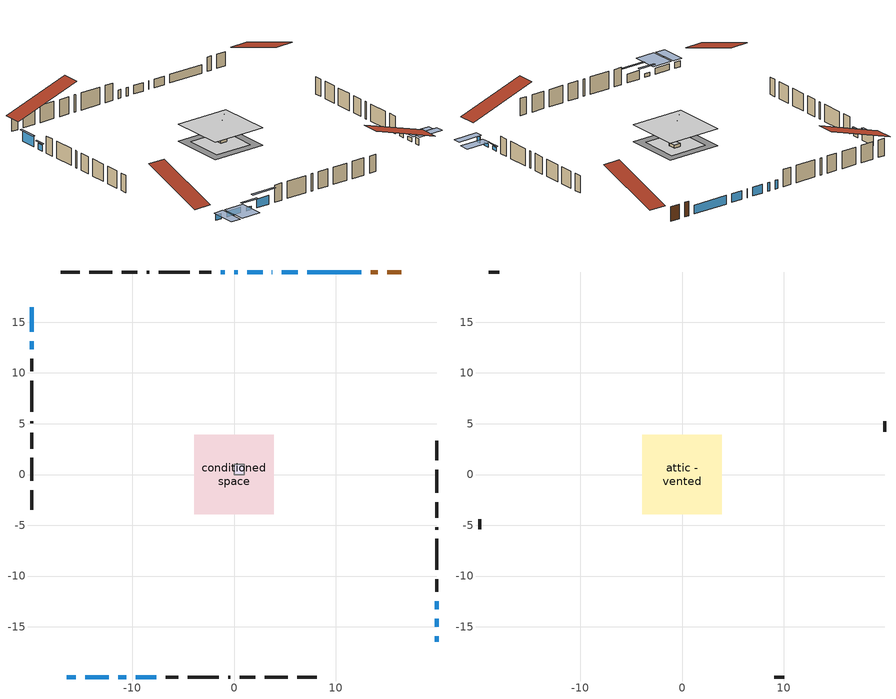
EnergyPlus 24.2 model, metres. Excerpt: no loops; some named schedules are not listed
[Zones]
conditioned space
 floor outside (Floor1 construction): -2.78,-2.78 -2.78,2.78 2.78,2.78 2.78,-2.78 z0.61
 floor outside (Floor6 construction): -3.92,-3.92 -3.92,3.92 3.92,3.92 3.92,-3.92 z0.61
 floor outside (Floor7 construction): -1.37,-1.37 -1.37,1.37 1.37,1.37 1.37,-1.37 z0.61
 floor adiabatic (AdiabaticFloorConstruction): -2.78,-2.78 -2.78,2.78 2.78,2.78 2.78,-2.78 z0.61
 wall outside (AdiabaticWallConstruction 1): 16.44,19.94 15.06,19.94 / 14.14,19.94 13.46,19.94 z0.61:2.64
 wall outside (AdiabaticWallConstruction): 19.94,-16.45 19.94,-15.91 z0.61:1.53; -16.45,-19.94 -15.58,-19.94 z0.61:1.42; -14.65,-19.94 -12.32,-19.94 / -19.94,13.13 -19.94,12.31 z0.61:1.45; 12.54,19.94 7.21,19.94 / 6.29,19.94 4.69,19.94 / 3.76,19.94 3.74,19.94 / 2.81,19.94 1.29,19.94 / 0.37,19.94 0.03,19.94 / -0.89,19.94 -1.3,19.94 z0.61:1.83; -19.94,16.44 -19.94,14.06 z0.61:2.11; 19.94,-14.98 19.94,-14.19 / 19.94,-13.27 19.94,-12.48 / -11.39,-19.94 -10.6,-19.94 z0.61:1.12; -9.67,-19.94 -7.64,-19.94 z0.61:1.85
 wall outside (Wall1 construction): -2.22,19.94 -3.44,19.94 / -6.71,-19.94 -5.49,-19.94 / -19.94,11.39 -19.94,10.17 / 19.94,-11.55 19.94,-10.33 z0.61:3.05
 wall outside (Wall2 construction): -4.37,19.94 -7.42,19.94 / -4.56,-19.94 -1.51,-19.94 / -19.94,9.24 -19.94,6.19 / 19.94,-9.4 19.94,-6.35 z0.61:3.05
 wall outside (Wall3 construction): -8.35,19.94 -8.59,19.94 / -0.58,-19.94 -0.35,-19.94 / -19.94,5.26 -19.94,5.02 / 19.94,-5.42 19.94,-5.19 z0.61:3.05
 wall outside (Wall4 construction): -9.52,19.94 -11.05,19.94 / 0.58,-19.94 2.12,-19.94 / -19.94,4.09 -19.94,2.56 / 19.94,-4.26 19.94,-2.72 z0.61:3.05
 wall outside (Wall5 construction): -11.98,19.94 -14.23,19.94 / 3.04,-19.94 5.3,-19.94 / -19.94,1.63 -19.94,-0.63 / 19.94,-1.79 19.94,0.46 z0.61:3.05
 wall outside (Wall6 construction): -15.16,19.94 -17.08,19.94 / 6.23,-19.94 8.14,-19.94 / -19.94,-1.55 -19.94,-3.47 / 19.94,1.39 19.94,3.3 z0.61:3.05
 window (WindowConstruction 13): 19.94,-16.44 19.94,-15.91 z0.61:1.52
 window (WindowConstruction 7): -16.44,-19.94 -15.58,-19.94 z0.61:1.42
 window (WindowConstruction 8): -14.65,-19.94 -12.32,-19.94 z0.61:1.45
 window (WindowConstruction 9): 12.54,19.94 7.22,19.94 z0.61:1.83
 window (WindowConstruction 10): 6.29,19.94 4.69,19.94 z0.61:1.83
 window (WindowConstruction 11): 3.76,19.94 3.74,19.94 z0.61:1.83
 window (WindowConstruction 12): -19.94,16.44 -19.94,14.06 z0.61:2.11
 window (WindowConstruction): 19.94,-14.98 19.94,-14.19 z0.61:1.12
 window (WindowConstruction 1): 19.94,-13.27 19.94,-12.48 z0.61:1.12
 window (WindowConstruction 2): -11.39,-19.94 -10.6,-19.94 z0.61:1.12
 window (WindowConstruction 3): -9.67,-19.94 -7.64,-19.94 z0.61:1.85
 window (WindowConstruction 4): -19.94,13.13 -19.94,12.31 z0.61:1.45
 window (WindowConstruction 5): 2.81,19.94 1.29,19.94 z0.61:1.83
 window (WindowConstruction 6): 0.36,19.94 0.04,19.94 z0.61:1.83
 window (WindowConstruction 14): -0.89,19.94 -1.29,19.94 z0.61:1.83
 door (Door): 16.44,19.94 15.06,19.94 z0.61:2.64
 door (Door 1): 14.14,19.94 13.47,19.94 z0.61:2.64
 ceiling adiabatic (AdiabaticFloorConstruction): 2.78,-2.78 2.78,2.78 -2.78,2.78 -2.78,-2.78 z0.61
furnace airloop ret air zone
 floor adiabatic (AdiabaticConst): 0,0 0,1 1,1 1,0 z0
 wall adiabatic (AdiabaticConst): 0,1 0,0 1,0 1,1 0,1 z0:1
 ceiling adiabatic (AdiabaticConst): 1,0 1,1 0,1 0,0 z1
attic - vented
 floor to conditioned space (Floor2 construction Reversed): -3.92,-3.92 -3.92,3.92 3.92,3.92 3.92,-3.92 z3.05
 floor to conditioned space (Floor3 construction Reversed): -2.78,-2.78 -2.78,2.78 2.78,2.78 2.78,-2.78 z3.05
 floor to conditioned space (Floor5 construction Reversed): -1.37,-1.37 -1.37,1.37 1.37,1.37 1.37,-1.37 z3.05
 wall outside (Wall7 construction): -18.01,19.94 -19.01,19.94 / 9.07,-19.94 10.07,-19.94 / -19.94,-4.4 -19.94,-5.4 / 19.94,4.23 19.94,5.23 z0.61:3.05
 roof outside (Roof1 construction): 17.37,19.94,3.05 17.37,10.21,6.29 19.94,10.21,6.29 19.94,19.94,3.05; -17.37,-19.94,3.05 -17.37,-10.21,6.29 -19.94,-10.21,6.29 -19.94,-19.94,3.05; -19.94,17.37,3.05 -10.21,17.37,6.29 -10.21,19.94,6.29 -19.94,19.94,3.05; 19.94,-17.37,3.05 10.21,-17.37,6.29 10.21,-19.94,6.29 19.94,-19.94,3.05
shading: 19.94,-15.61 19.94,-16.74 23.6,-16.74 23.6,-15.61 z1.82; -15.28,-19.94 -16.74,-19.94 -16.74,-23.6 -15.28,-23.6 z1.72; -12.02,-19.94 -14.95,-19.94 -14.95,-23.6 -12.02,-23.6 z1.75; -19.94,13.91 -19.94,16.59 -20.24,16.59 -20.24,13.91 z2.26; 19.94,-13.9 19.94,-15.28 23.6,-15.28 23.6,-13.9 z1.42; 19.94,-12.18 19.94,-13.56 20.09,-13.56 20.09,-12.18 z1.42; -9.69,-19.94 -12.3,-19.94 -12.3,-20.24 -9.69,-20.24 z2.03; -6.73,-19.94 -10.58,-19.94 -10.58,-20.24 -6.73,-20.24 z2.76; -19.94,12.02 -19.94,13.43 -20.09,13.43 -20.09,12.02 z1.75
[Building]
Building 1: Terrain=Suburbs
[Site:Location]
Greenwood AP_NS: Latitude {deg}=44.98; Longitude {deg}=-64.92; Time Zone {hr}=-4; Elevation {m}=28; Keep Site Location Information=Yes
[Site:GroundTemperature:Shallow]
3.62696, 1.72046, 1.56778, 2.47251, 6.10451, 9.71958, 12.8537, 14.839, 15.0077, 13.3929, 10.3388, 6.83459
[Site:WaterMainsTemperature]
Calculation Method=Schedule; Temperature Schedule=mains temperature schedule
[Material] Roughness=Rough; Thermal Absorptance=0.9
Name | Thickness {m} | Conductivity {W/m-K} | Density {kg/m3} | Specific Heat {J/kg-K} | Solar Absorptance | Visible Absorptance
asphalt or fiberglass shingles | 0.00635 | 0.162714 | 1121.4 | 1465.45 | 0.4 | 0.4
ceiling stud and cavity | 0.1397 | 0.0947875 | 65.682 | 1177.47 | 0.7 | 0.7
ceiling stud and cavity 1 | 0.1397 | 0.0764328 | 65.682 | 1177.47 | 0.7 | 0.7
ceiling stud and cavity 2 | 0.0889 | 7.21176 | 20.9862 | 1087.66 | 0.7 | 0.7
door material | 0.04445 | 0.053851 | 512.64 | 1214.23 | 0.7 | 0.7
door material 1 | 0.04445 | 0.0451087 | 512.64 | 1214.23 | 0.7 | 0.7
floor covering | 0.0127 | 0.0433444 | 54.468 | 1339.84 | 0.6 | 0.6
floor covering 1 | 0.0127 | 9.015625 | 54.468 | 1339.84 | 0.6 | 0.6
floor rigid ins | 0.051816 | 0.029427 | 32.04 | 1214.23 | 0.7 | 0.7
floor rigid ins 1; wall rigid ins | 0.512978 | 0.029427 | 32.04 | 1214.23 | 0.7 | 0.7
floor stud and cavity | 0.1397 | 0.557941 | 92.3553 | 1139.71 | 0.7 | 0.7
floor stud and cavity 1 | 0.1397 | 0.688712 | 92.3553 | 1139.71 | 0.7 | 0.7
floor stud and cavity 2 | 0.0889 | 0.212579 | 50.32683 | 1063.81 | 0.7 | 0.7
floor stud and cavity 3 | 0.1397 | 1.75129 | 37.0049 | 1207.88 | 0.7 | 0.7
furniture material conditioned space 1 | 0.1524 | 0.115458 | 640.8 | 1214.23 | 0.6 | 0.6
gypsum board | 0.0127 | 0.160291 | 801 | 837.4 | 0.6 | 0.6
gypsum board 1 | 0.00254 | 0.160291 | 801 | 837.4 | 0.6 | 0.6
osb sheathing 0.5 in. | 0.0127 | 0.115458 | 512.64 | 1214.23 | 0.7 | 0.7
osb sheathing 0.75 in. | 0.01905 | 0.115458 | 512.64 | 1214.23 | 0.7 | 0.7
wall stud and cavity | 0.1397 | 0.085127 | 139.0536 | 1170.24 | 0.7 | 0.7
wall stud and cavity 1 | 0.1397 | 0.0798976 | 139.0536 | 1170.24 | 0.7 | 0.7
wall stud and cavity 2 | 0.1397 | 0.408978 | 139.0536 | 1170.24 | 0.7 | 0.7
wall stud and cavity 3 | 0.1397 | 0.455989 | 139.0536 | 1170.24 | 0.7 | 0.7
wall stud and cavity 4 | 0.1397 | 0.0932297 | 139.0536 | 1170.24 | 0.7 | 0.7
wall stud and cavity 5 | 0.1397 | 0.097828 | 139.0536 | 1170.24 | 0.7 | 0.7
wall stud and cavity 6 | 0.0889 | 6.9971 | 50.32683 | 1063.81 | 0.6 | 0.6
wall stud and cavity 7 | 0.0889 | 0.380278 | 52.3479 | 1209.89 | 0.7 | 0.7
wall stud and cavity 8 | 0.0889 | 0.391764 | 83.0341 | 1211.67 | 0.7 | 0.7
wood siding | 0.0254 | 0.102417 | 544.68 | 1172.36 | 0.4 | 0.4
wood siding 1 | 0.00254 | 0.102417 | 544.68 | 1172.36 | 0.4 | 0.4
wood siding 2; wood siding 3 | 0.0254 | 0.102417 | 544.68 | 1172.36 | 0.7 | 0.7
[Material:NoMass]
Adiabatic: Roughness=Rough; Thermal Resistance {m2-K/W}=176.1; Thermal Absorptance=0.9; Solar Absorptance=0.7; Visible Absorptance=0.7
[WindowMaterial:SimpleGlazingSystem]
Name | U-Factor {W/m2-K} | Solar Heat Gain Coefficient
WindowMaterial | 2.84411 | 0.56
WindowMaterial 1 | 2.91338 | 0.63
WindowMaterial 10 | 3.04398 | 0.44
WindowMaterial 11 | 1.95437 | 0.39
WindowMaterial 2 | 2.86058 | 0.6
WindowMaterial 3 | 2.912814 | 0.67
WindowMaterial 4 | 5.19707 | 0.58
WindowMaterial 5 | 4.828 | 0.6
WindowMaterial 6 | 3.64982 | 0.7
WindowMaterial 7 | 2.909975 | 0.68
WindowMaterial 8 | 8.76343 | 0.35
WindowMaterial 9 | 2.898619 | 0.65
[Construction]
AdiabaticConst: Adiabatic
AdiabaticFloorConstruction: floor stud and cavity 3, floor rigid ins 1, osb sheathing 0.75 in., floor covering
AdiabaticWallConstruction: wood siding 2, wall rigid ins, wall stud and cavity 7, gypsum board
AdiabaticWallConstruction 1: wood siding 3, wall rigid ins, wall stud and cavity 7, gypsum board
Door: door material
Door 1: door material 1
Floor1 construction: floor stud and cavity, osb sheathing 0.75 in., floor covering
Floor2 construction Reversed: gypsum board, ceiling stud and cavity
Floor3 construction Reversed: gypsum board, ceiling stud and cavity 1
Floor5 construction Reversed: gypsum board 1, ceiling stud and cavity 2
Floor6 construction: floor stud and cavity 1, floor rigid ins, osb sheathing 0.75 in., floor covering
Floor7 construction: floor stud and cavity 2, floor covering 1
furniture construction conditioned space 1: furniture material conditioned space 1
PartitionWallConstruction: gypsum board, wall stud and cavity 8, gypsum board
Roof1 construction: asphalt or fiberglass shingles
Wall1 construction: wood siding, osb sheathing 0.5 in., wall stud and cavity, gypsum board
Wall2 construction: wood siding, osb sheathing 0.5 in., wall stud and cavity 1, gypsum board
Wall3 construction: wood siding, osb sheathing 0.5 in., wall stud and cavity 2, gypsum board
Wall4 construction: wood siding, osb sheathing 0.5 in., wall stud and cavity 3, gypsum board
Wall5 construction: wood siding, osb sheathing 0.5 in., wall stud and cavity 4, gypsum board
Wall6 construction: wood siding, osb sheathing 0.5 in., wall stud and cavity 5, gypsum board
Wall7 construction: wood siding 1, wall stud and cavity 6
WindowConstruction; WindowConstruction 1; WindowConstruction 2; WindowConstruction 6: WindowMaterial
WindowConstruction 10: WindowMaterial 7
WindowConstruction 11: WindowMaterial 8
WindowConstruction 12: WindowMaterial 9
WindowConstruction 13: WindowMaterial 10
WindowConstruction 14: WindowMaterial 11
WindowConstruction 3: WindowMaterial 1
WindowConstruction 4: WindowMaterial 2
WindowConstruction 5: WindowMaterial 3
WindowConstruction 7: WindowMaterial 4
WindowConstruction 8: WindowMaterial 5
WindowConstruction 9: WindowMaterial 6
[Zone] Multiplier=1
Name | Volume {m3} | Part of Total Floor Area
attic - vented | 52.5387 | Yes
conditioned space | 222.2 | Yes
furnace airloop ret air zone | 1 | No
[Space]
Name | Zone | Volume {m3} | Space Type
attic - vented 1 | attic - vented | 52.5387
conditioned space 1 | conditioned space | 222.2
furnace airloop ret air space | furnace airloop ret air zone |  | Plenum Space Type
[OtherEquipment] Design Level Calculation Method=EquipmentLevel
Name | Fuel Type | Zone or ZoneList or Space or SpaceList | Schedule | Design Level {W} | Fraction Latent | Fraction Radiant | Fraction Lost
furnace airloop_0 RetCondToDZ; furnace airloop_0 SupCondToDZ; furnace airloop_0 SupSensLkToDZ | None | attic - vented 1 | Always On Discrete | 0 | 0 | 0 | 0
furnace airloop_0 SupLatLkToDZ | None | attic - vented 1 | Always On Discrete | 0 | 1 | 0 | 0
clothes dryer 1 | Electricity | conditioned space 1 | clothes dryer schedule | 0 | 0.015 | 0.081 | 0.85
cooking range 1 | Electricity | conditioned space 1 | cooking range schedule | 0 | 0.08 | 0.432 | 0.2
furnace airloop_0 SupCondToLv; furnace airloop_0 SupSensLkToCond; mech vent house fan sensible load | None | conditioned space 1 | Always On Discrete | 0 | 0 | 0 | 0
furnace airloop_0 SupLatLkToCond; mech vent house fan latent load | None | conditioned space 1 | Always On Discrete | 0 | 1 | 0 | 0
general water use latent | None | conditioned space 1 | general water use schedule | 62.594 | 1 | 0 | 0
general water use sensible | None | conditioned space 1 | general water use schedule | -61.6891 | 0 | 0.6 | 0
water heater energy adjustment1 | Electricity | conditioned space 1 | Always On Discrete | 0.01 | 0 | 0 | 1
furnace airloop_0 RetCondToRP; furnace airloop_0 RetSensLkToRP | None | furnace airloop ret air space | Always On Discrete | 0 | 0 | 0 | 0
furnace airloop_0 RetLatLkToRP | None | furnace airloop ret air space | Always On Discrete | 0 | 1 | 0 | 0
[ZoneInfiltration:DesignFlowRate] Schedule=Always On Discrete; Design Flow Rate Calculation Method=Flow/Zone; Design Flow Rate {m3/s}=0
Name | Zone or ZoneList or Space or SpaceList
attic_vented 1 duct leakage imbalance infil flow | attic - vented 1
infil flow; natural vent flow; whole house fan flow | conditioned space 1
[ZoneInfiltration:EffectiveLeakageArea]
infil attic - vented 1: Zone or Space=attic - vented 1; Schedule=Always On Discrete; Effective Air Leakage Area {cm2}=4129.24; Stack Coefficient=0.000395093; Wind Coefficient=1.34298e-05
[ZoneMixing] Schedule=Always On Continuous; Design Flow Rate Calculation Method=Flow/Zone; Design Flow Rate {m3/s}=0
Name | Zone or Space | Source Zone or Space
furnace airloop_0 ZoneMixCondToDZ mix; whole house fan mix | attic - vented | conditioned space
furnace airloop_0 ZoneMixDZToCond mix | conditioned space | attic - vented
[InternalMass] Zone or ZoneList=conditioned space; Space or SpaceList=conditioned space 1
Name | Construction | Surface Area {m2}
furniture mass conditioned space 1 | furniture construction conditioned space 1 | 52.3122
partition wall mass | PartitionWallConstruction | 130.781
[Lights]
interior lighting: Zone or ZoneList or Space or SpaceList=conditioned space 1; Schedule=interior lighting schedule; Design Level Calculation Method=LightingLevel; Lighting Level {W}=343.2; Return Air Fraction=0; Fraction Radiant=0.6; Fraction Visible=0.2; Fraction Replaceable=1
[People]
occupants: Zone or ZoneList or Space or SpaceList=conditioned space 1; Number of People Schedule=occupants schedule; Number of People Calculation Method=People; Number of People=3; Fraction Radiant=0.314171; Sensible Heat Fraction=0.56303; Activity Level Schedule=occupants activity schedule; Carbon Dioxide Generation Rate {m3/s-W}=0; Enable ASHRAE 55 Comfort Warnings=No; Mean Radiant Temperature Calculation Type=EnclosureAveraged
[ElectricEquipment] Zone or ZoneList or Space or SpaceList=conditioned space 1; Design Level Calculation Method=EquipmentLevel
Name | Schedule | Design Level {W} | Fraction Latent | Fraction Radiant | Fraction Lost
clothes dryer | clothes dryer schedule | 140.772 | 0.015 | 0.081 | 0.85
clothes washer | clothes washer schedule | 32.1985 | 0.03 | 0.162 | 0.7
cooking range | cooking range schedule | 215.147 | 0.08 | 0.432 | 0.2
dishwasher | dishwasher schedule | 66.8632 | 0.3 | 0.18 | 0.4
fridge | fridge schedule | 72.9452 | 0 | 0.6 | 0
mech vent bath fan 0 | mech vent bath fan 0 schedule | 50.2 | 0 | 0 | 1
mech vent bath fan 1 | mech vent bath fan 1 schedule | 50.2 | 0 | 0 | 1
mech vent house fan | mech vent house fan schedule | 0 | 0 | 0 | 1
mech vent house fan cfis | mech vent house fan cfis schedule | 0 | 0 | 0 | 0
mech vent range fan 0 | mech vent range fan 0 schedule | 57 | 0 | 0 | 1
misc plug loads | misc plug loads schedule | 494.7 | 0.045 | 0.513 | 0.1
whole house fan | Always On Discrete | 0 | 0 | 0 | 1
[SpaceList]
Plenum Space Type: furnace airloop ret air space
[AirLoopHVAC:ReturnPlenum]
Air Loop HVAC Return Plenum 1: Zone=furnace airloop ret air zone
[Exterior:Lights]
exterior lighting: Schedule=exterior lighting schedule; Design Level {W}=75.6
[EnergyManagementSystem:Sensor] Output:Variable or Output:Meter Index Key=attic - vented
Name | Output:Variable or Output:Meter
furnace_airloop_0_DZ_T_s | Zone Air Temperature
furnace_airloop_0_DZ_W_s | Zone Mean Air Humidity Ratio
[Schedule:Constant]
Name | Hourly Value
Always On Discrete; Always On Continuous; mech vent house fan schedule; mech vent house fan cfis schedule | 1
occupants activity schedule | 117.228
fridge schedule | 0
[Schedule:Week:Daily]
interior lighting schedule Week Rule - Jan1-Jan27: interior lighting schedule day, interior lighting schedule day, interior lighting schedule day, interior lighting schedule day, interior lighting schedule day, interior lighting schedule day, interior lighting schedule day, interior lighting schedule default day, interior lighting schedule default day, interior lighting schedule default day, interior lighting schedule default day, interior lighting schedule default day
interior lighting schedule Week Rule - Jan28-Feb3: interior lighting schedule day, interior lighting schedule day, interior lighting schedule day, interior lighting schedule day, interior lighting schedule day 1, interior lighting schedule day 1, interior lighting schedule day 1, interior lighting schedule default day, interior lighting schedule default day, interior lighting schedule default day, interior lighting schedule default day, interior lighting schedule default day
interior lighting schedule Week Rule - Feb4-Feb24: interior lighting schedule day 1, interior lighting schedule day 1, interior lighting schedule day 1, interior lighting schedule day 1, interior lighting schedule day 1, interior lighting schedule day 1, interior lighting schedule day 1, interior lighting schedule default day, interior lighting schedule default day, interior lighting schedule default day, interior lighting schedule default day, interior lighting schedule default day
interior lighting schedule Week Rule - Feb25-Mar3: interior lighting schedule day 1, interior lighting schedule day 1, interior lighting schedule day 1, interior lighting schedule day 1, interior lighting schedule day 2, interior lighting schedule day 2, interior lighting schedule day 2, interior lighting schedule default day, interior lighting schedule default day, interior lighting schedule default day, interior lighting schedule default day, interior lighting schedule default day
interior lighting schedule Week Rule - Mar4-Mar31: interior lighting schedule day 2, interior lighting schedule day 2, interior lighting schedule day 2, interior lighting schedule day 2, interior lighting schedule day 2, interior lighting schedule day 2, interior lighting schedule day 2, interior lighting schedule default day, interior lighting schedule default day, interior lighting schedule default day, interior lighting schedule default day, interior lighting schedule default day
interior lighting schedule Week Rule - Apr1-Apr28: interior lighting schedule day 3, interior lighting schedule day 3, interior lighting schedule day 3, interior lighting schedule day 3, interior lighting schedule day 3, interior lighting schedule day 3, interior lighting schedule day 3, interior lighting schedule default day, interior lighting schedule default day, interior lighting schedule default day, interior lighting schedule default day, interior lighting schedule default day
interior lighting schedule Week Rule - Apr29-May5: interior lighting schedule day 3, interior lighting schedule day 3, interior lighting schedule day 4, interior lighting schedule day 4, interior lighting schedule day 4, interior lighting schedule day 4, interior lighting schedule day 4, interior lighting schedule default day, interior lighting schedule default day, interior lighting schedule default day, interior lighting schedule default day, interior lighting schedule default day
interior lighting schedule Week Rule - May6-May26: interior lighting schedule day 4, interior lighting schedule day 4, interior lighting schedule day 4, interior lighting schedule day 4, interior lighting schedule day 4, interior lighting schedule day 4, interior lighting schedule day 4, interior lighting schedule default day, interior lighting schedule default day, interior lighting schedule default day, interior lighting schedule default day, interior lighting schedule default day
interior lighting schedule Week Rule - May27-Jun2: interior lighting schedule day 4, interior lighting schedule day 4, interior lighting schedule day 4, interior lighting schedule day 4, interior lighting schedule day 4, interior lighting schedule day 5, interior lighting schedule day 5, interior lighting schedule default day, interior lighting schedule default day, interior lighting schedule default day, interior lighting schedule default day, interior lighting schedule default day
interior lighting schedule Week Rule - Jun3-Jun30: interior lighting schedule day 5, interior lighting schedule day 5, interior lighting schedule day 5, interior lighting schedule day 5, interior lighting schedule day 5, interior lighting schedule day 5, interior lighting schedule day 5, interior lighting schedule default day, interior lighting schedule default day, interior lighting schedule default day, interior lighting schedule default day, interior lighting schedule default day
interior lighting schedule Week Rule - Jul1-Jul28: interior lighting schedule day 6, interior lighting schedule day 6, interior lighting schedule day 6, interior lighting schedule day 6, interior lighting schedule day 6, interior lighting schedule day 6, interior lighting schedule day 6, interior lighting schedule default day, interior lighting schedule default day, interior lighting schedule default day, interior lighting schedule default day, interior lighting schedule default day
interior lighting schedule Week Rule - Jul29-Aug4: interior lighting schedule day 6, interior lighting schedule day 6, interior lighting schedule day 6, interior lighting schedule day 7, interior lighting schedule day 7, interior lighting schedule day 7, interior lighting schedule day 7, interior lighting schedule default day, interior lighting schedule default day, interior lighting schedule default day, interior lighting schedule default day, interior lighting schedule default day
interior lighting schedule Week Rule - Aug5-Aug25: interior lighting schedule day 7, interior lighting schedule day 7, interior lighting schedule day 7, interior lighting schedule day 7, interior lighting schedule day 7, interior lighting schedule day 7, interior lighting schedule day 7, interior lighting schedule default day, interior lighting schedule default day, interior lighting schedule default day, interior lighting schedule default day, interior lighting schedule default day
interior lighting schedule Week Rule - Aug26-Sep1: interior lighting schedule day 7, interior lighting schedule day 7, interior lighting schedule day 7, interior lighting schedule day 7, interior lighting schedule day 7, interior lighting schedule day 7, interior lighting schedule day 8, interior lighting schedule default day, interior lighting schedule default day, interior lighting schedule default day, interior lighting schedule default day, interior lighting schedule default day
interior lighting schedule Week Rule - Sep2-Sep29: interior lighting schedule day 8, interior lighting schedule day 8, interior lighting schedule day 8, interior lighting schedule day 8, interior lighting schedule day 8, interior lighting schedule day 8, interior lighting schedule day 8, interior lighting schedule default day, interior lighting schedule default day, interior lighting schedule default day, interior lighting schedule default day, interior lighting schedule default day
interior lighting schedule Week Rule - Sep30-Oct6: interior lighting schedule day 8, interior lighting schedule day 9, interior lighting schedule day 9, interior lighting schedule day 9, interior lighting schedule day 9, interior lighting schedule day 9, interior lighting schedule day 9, interior lighting schedule default day, interior lighting schedule default day, interior lighting schedule default day, interior lighting schedule default day, interior lighting schedule default day
interior lighting schedule Week Rule - Oct7-Oct27: interior lighting schedule day 9, interior lighting schedule day 9, interior lighting schedule day 9, interior lighting schedule day 9, interior lighting schedule day 9, interior lighting schedule day 9, interior lighting schedule day 9, interior lighting schedule default day, interior lighting schedule default day, interior lighting schedule default day, interior lighting schedule default day, interior lighting schedule default day
interior lighting schedule Week Rule - Oct28-Nov3: interior lighting schedule day 9, interior lighting schedule day 9, interior lighting schedule day 9, interior lighting schedule day 9, interior lighting schedule day 10, interior lighting schedule day 10, interior lighting schedule day 10, interior lighting schedule default day, interior lighting schedule default day, interior lighting schedule default day, interior lighting schedule default day, interior lighting schedule default day
interior lighting schedule Week Rule - Nov4-Nov24: interior lighting schedule day 10, interior lighting schedule day 10, interior lighting schedule day 10, interior lighting schedule day 10, interior lighting schedule day 10, interior lighting schedule day 10, interior lighting schedule day 10, interior lighting schedule default day, interior lighting schedule default day, interior lighting schedule default day, interior lighting schedule default day, interior lighting schedule default day
interior lighting schedule Week Rule - Nov25-Dec1: interior lighting schedule day 10, interior lighting schedule day 10, interior lighting schedule day 10, interior lighting schedule day 10, interior lighting schedule day 10, interior lighting schedule day 10, interior lighting schedule day 11, interior lighting schedule default day, interior lighting schedule default day, interior lighting schedule default day, interior lighting schedule default day, interior lighting schedule default day
interior lighting schedule Week Rule - Dec2-Dec31: interior lighting schedule day 11, interior lighting schedule day 11, interior lighting schedule day 11, interior lighting schedule day 11, interior lighting schedule day 11, interior lighting schedule day 11, interior lighting schedule day 11, interior lighting schedule default day, interior lighting schedule default day, interior lighting schedule default day, interior lighting schedule default day, interior lighting schedule default day
occupants schedule Week Rule - Jan1-Dec31: occupants schedule day, occupants schedule day, occupants schedule day, occupants schedule day, occupants schedule day, occupants schedule day, occupants schedule day, occupants schedule default day, occupants schedule default day, occupants schedule default day, occupants schedule default day, occupants schedule default day
clothes dryer schedule Week Rule - Jan1-Dec31: clothes dryer schedule day, clothes dryer schedule day, clothes dryer schedule day, clothes dryer schedule day, clothes dryer schedule day, clothes dryer schedule day, clothes dryer schedule day, clothes dryer schedule default day, clothes dryer schedule default day, clothes dryer schedule default day, clothes dryer schedule default day, clothes dryer schedule default day
clothes washer schedule Week Rule - Jan1-Dec31: clothes washer schedule day, clothes washer schedule day, clothes washer schedule day, clothes washer schedule day, clothes washer schedule day, clothes washer schedule day, clothes washer schedule day, clothes washer schedule default day, clothes washer schedule default day, clothes washer schedule default day, clothes washer schedule default day, clothes washer schedule default day
cooking range schedule Week Rule - Jan1-Dec31: cooking range schedule day, cooking range schedule day, cooking range schedule day, cooking range schedule day, cooking range schedule day, cooking range schedule day, cooking range schedule day, cooking range schedule default day, cooking range schedule default day, cooking range schedule default day, cooking range schedule default day, cooking range schedule default day
dishwasher schedule Week Rule - Jan1-Dec31: dishwasher schedule day, dishwasher schedule day, dishwasher schedule day, dishwasher schedule day, dishwasher schedule day, dishwasher schedule day, dishwasher schedule day, dishwasher schedule default day, dishwasher schedule default day, dishwasher schedule default day, dishwasher schedule default day, dishwasher schedule default day
mech vent bath fan 0 schedule Week Rule - Jan1-Dec31: mech vent bath fan 0 schedule day, mech vent bath fan 0 schedule day, mech vent bath fan 0 schedule day, mech vent bath fan 0 schedule day, mech vent bath fan 0 schedule day, mech vent bath fan 0 schedule day, mech vent bath fan 0 schedule day, mech vent bath fan 0 schedule default day, mech vent bath fan 0 schedule default day, mech vent bath fan 0 schedule default day, mech vent bath fan 0 schedule default day, mech vent bath fan 0 schedule default day
mech vent bath fan 1 schedule Week Rule - Jan1-Dec31: mech vent bath fan 1 schedule day, mech vent bath fan 1 schedule day, mech vent bath fan 1 schedule day, mech vent bath fan 1 schedule day, mech vent bath fan 1 schedule day, mech vent bath fan 1 schedule day, mech vent bath fan 1 schedule day, mech vent bath fan 1 schedule default day, mech vent bath fan 1 schedule default day, mech vent bath fan 1 schedule default day, mech vent bath fan 1 schedule default day, mech vent bath fan 1 schedule default day
mech vent range fan 0 schedule Week Rule - Jan1-Dec31: mech vent range fan 0 schedule day, mech vent range fan 0 schedule day, mech vent range fan 0 schedule day, mech vent range fan 0 schedule day, mech vent range fan 0 schedule day, mech vent range fan 0 schedule day, mech vent range fan 0 schedule day, mech vent range fan 0 schedule default day, mech vent range fan 0 schedule default day, mech vent range fan 0 schedule default day, mech vent range fan 0 schedule default day, mech vent range fan 0 schedule default day
misc plug loads schedule Week Rule - Jan1-Dec31: misc plug loads schedule day, misc plug loads schedule day, misc plug loads schedule day, misc plug loads schedule day, misc plug loads schedule day, misc plug loads schedule day, misc plug loads schedule day, misc plug loads schedule default day, misc plug loads schedule default day, misc plug loads schedule default day, misc plug loads schedule default day, misc plug loads schedule default day
general water use schedule Week Rule - Jan1-Dec31: general water use schedule day, general water use schedule day, general water use schedule day, general water use schedule day, general water use schedule day, general water use schedule day, general water use schedule day, general water use schedule default day, general water use schedule default day, general water use schedule default day, general water use schedule default day, general water use schedule default day
exterior lighting schedule Week Rule - Jan1-Jan27: exterior lighting schedule day, exterior lighting schedule day, exterior lighting schedule day, exterior lighting schedule day, exterior lighting schedule day, exterior lighting schedule day, exterior lighting schedule day, exterior lighting schedule default day, exterior lighting schedule default day, exterior lighting schedule default day, exterior lighting schedule default day, exterior lighting schedule default day
exterior lighting schedule Week Rule - Jan28-Feb3: exterior lighting schedule day, exterior lighting schedule day, exterior lighting schedule day, exterior lighting schedule day, exterior lighting schedule day 1, exterior lighting schedule day 1, exterior lighting schedule day 1, exterior lighting schedule default day, exterior lighting schedule default day, exterior lighting schedule default day, exterior lighting schedule default day, exterior lighting schedule default day
exterior lighting schedule Week Rule - Feb4-Feb24: exterior lighting schedule day 1, exterior lighting schedule day 1, exterior lighting schedule day 1, exterior lighting schedule day 1, exterior lighting schedule day 1, exterior lighting schedule day 1, exterior lighting schedule day 1, exterior lighting schedule default day, exterior lighting schedule default day, exterior lighting schedule default day, exterior lighting schedule default day, exterior lighting schedule default day
exterior lighting schedule Week Rule - Feb25-Mar3: exterior lighting schedule day 1, exterior lighting schedule day 1, exterior lighting schedule day 1, exterior lighting schedule day 1, exterior lighting schedule day 2, exterior lighting schedule day 2, exterior lighting schedule day 2, exterior lighting schedule default day, exterior lighting schedule default day, exterior lighting schedule default day, exterior lighting schedule default day, exterior lighting schedule default day
exterior lighting schedule Week Rule - Mar4-Mar31: exterior lighting schedule day 2, exterior lighting schedule day 2, exterior lighting schedule day 2, exterior lighting schedule day 2, exterior lighting schedule day 2, exterior lighting schedule day 2, exterior lighting schedule day 2, exterior lighting schedule default day, exterior lighting schedule default day, exterior lighting schedule default day, exterior lighting schedule default day, exterior lighting schedule default day
exterior lighting schedule Week Rule - Apr1-Apr28: exterior lighting schedule day 3, exterior lighting schedule day 3, exterior lighting schedule day 3, exterior lighting schedule day 3, exterior lighting schedule day 3, exterior lighting schedule day 3, exterior lighting schedule day 3, exterior lighting schedule default day, exterior lighting schedule default day, exterior lighting schedule default day, exterior lighting schedule default day, exterior lighting schedule default day
[Schedule:Year]
interior lighting schedule: interior lighting schedule Week Rule - Jan1-Jan27, 1, 1, 1, 27, interior lighting schedule Week Rule - Jan28-Feb3, 1, 28, 2, 3, interior lighting schedule Week Rule - Feb4-Feb24, 2, 4, 2, 24, interior lighting schedule Week Rule - Feb25-Mar3, 2, 25, 3, 3, interior lighting schedule Week Rule - Mar4-Mar31, 3, 4, 3, 31, interior lighting schedule Week Rule - Apr1-Apr28, 4, 1, 4, 28, interior lighting schedule Week Rule - Apr29-May5, 4, 29, 5, 5, interior lighting schedule Week Rule - May6-May26, 5, 6, 5, 26, interior lighting schedule Week Rule - May27-Jun2, 5, 27, 6, 2, interior lighting schedule Week Rule - Jun3-Jun30, 6, 3, 6, 30, interior lighting schedule Week Rule - Jul1-Jul28, 7, 1, 7, 28, interior lighting schedule Week Rule - Jul29-Aug4, 7, 29, 8, 4, interior lighting schedule Week Rule - Aug5-Aug25, 8, 5, 8, 25, interior lighting schedule Week Rule - Aug26-Sep1, 8, 26, 9, 1, interior lighting schedule Week Rule - Sep2-Sep29, 9, 2, 9, 29, interior lighting schedule Week Rule - Sep30-Oct6, 9, 30, 10, 6, interior lighting schedule Week Rule - Oct7-Oct27, 10, 7, 10, 27, interior lighting schedule Week Rule - Oct28-Nov3, 10, 28, 11, 3, interior lighting schedule Week Rule - Nov4-Nov24, 11, 4, 11, 24, interior lighting schedule Week Rule - Nov25-Dec1, 11, 25, 12, 1, interior lighting schedule Week Rule - Dec2-Dec31, 12, 2, 12, 31
occupants schedule: occupants schedule Week Rule - Jan1-Dec31, 1, 1, 12, 31
clothes dryer schedule: clothes dryer schedule Week Rule - Jan1-Dec31, 1, 1, 12, 31
clothes washer schedule: clothes washer schedule Week Rule - Jan1-Dec31, 1, 1, 12, 31
cooking range schedule: cooking range schedule Week Rule - Jan1-Dec31, 1, 1, 12, 31
dishwasher schedule: dishwasher schedule Week Rule - Jan1-Dec31, 1, 1, 12, 31
mech vent bath fan 0 schedule: mech vent bath fan 0 schedule Week Rule - Jan1-Dec31, 1, 1, 12, 31
mech vent bath fan 1 schedule: mech vent bath fan 1 schedule Week Rule - Jan1-Dec31, 1, 1, 12, 31
mech vent range fan 0 schedule: mech vent range fan 0 schedule Week Rule - Jan1-Dec31, 1, 1, 12, 31
misc plug loads schedule: misc plug loads schedule Week Rule - Jan1-Dec31, 1, 1, 12, 31
general water use schedule: general water use schedule Week Rule - Jan1-Dec31, 1, 1, 12, 31
exterior lighting schedule: exterior lighting schedule Week Rule - Jan1-Jan27, 1, 1, 1, 27, exterior lighting schedule Week Rule - Jan28-Feb3, 1, 28, 2, 3, exterior lighting schedule Week Rule - Feb4-Feb24, 2, 4, 2, 24, exterior lighting schedule Week Rule - Feb25-Mar3, 2, 25, 3, 3, exterior lighting schedule Week Rule - Mar4-Mar31, 3, 4, 3, 31, exterior lighting schedule Week Rule - Apr1-Apr28, 4, 1, 4, 28, exterior lighting schedule Week Rule - Apr29-May5, 4, 29, 5, 5, exterior lighting schedule Week Rule - May6-May26, 5, 6, 5, 26, exterior lighting schedule Week Rule - May27-Jun2, 5, 27, 6, 2, exterior lighting schedule Week Rule - Jun3-Jun30, 6, 3, 6, 30, exterior lighting schedule Week Rule - Jul1-Jul28, 7, 1, 7, 28, exterior lighting schedule Week Rule - Jul29-Aug4, 7, 29, 8, 4, exterior lighting schedule Week Rule - Aug5-Aug25, 8, 5, 8, 25, exterior lighting schedule Week Rule - Aug26-Sep1, 8, 26, 9, 1, exterior lighting schedule Week Rule - Sep2-Sep29, 9, 2, 9, 29, exterior lighting schedule Week Rule - Sep30-Oct6, 9, 30, 10, 6, exterior lighting schedule Week Rule - Oct7-Oct27, 10, 7, 10, 27, exterior lighting schedule Week Rule - Oct28-Nov3, 10, 28, 11, 3, exterior lighting schedule Week Rule - Nov4-Nov24, 11, 4, 11, 24, exterior lighting schedule Week Rule - Nov25-Dec1, 11, 25, 12, 1, exterior lighting schedule Week Rule - Dec2-Dec31, 12, 2, 12, 31
[Schedule:Compact]
mains temperature schedule: Through: 01/01, For: AllDays, Until: 24:00, 7.74778, Through: 01/02, For: AllDays, Until: 24:00, 7.68278, Through: 01/03, For: AllDays, Until: 24:00, 7.61944, Through: 01/04, For: AllDays, Until: 24:00, 7.55667, Through: 01/05, For: AllDays, Until: 24:00, 7.495, Through: 01/06, For: AllDays, Until: 24:00, 7.435, Through: 01/07, For: AllDays, Until: 24:00, 7.37556, Through: 01/08, For: AllDays, Until: 24:00, 7.31778, Through: 01/09, For: AllDays, Until: 24:00, 7.26111, Through: 01/10, For: AllDays, Until: 24:00, 7.20556, Through: 01/11, For: AllDays, Until: 24:00, 7.15111, Through: 01/12, For: AllDays, Until: 24:00, 7.09833, Through: 01/13, For: AllDays, Until: 24:00, 7.04667, Through: 01/14, For: AllDays, Until: 24:00, 6.99667, Through: 01/15, For: AllDays, Until: 24:00, 6.94722, Through: 01/16, For: AllDays, Until: 24:00, 6.9, Through: 01/17, For: AllDays, Until: 24:00, 6.85333, Through: 01/18, For: AllDays, Until: 24:00, 6.80833, Through: 01/19, For: AllDays, Until: 24:00, 6.765, Through: 01/20, For: AllDays, Until: 24:00, 6.72278, Through: 01/21, For: AllDays, Until: 24:00, 6.68167, Through: 01/22, For: AllDays, Until: 24:00, 6.64278, Through: 01/23, For: AllDays, Until: 24:00, 6.60444, Through: 01/24, For: AllDays, Until: 24:00, 6.56778, Through: 01/25, For: AllDays, Until: 24:00, 6.53278, Through: 01/26, For: AllDays, Until: 24:00, 6.49944, Through: 01/27, For: AllDays, Until: 24:00, 6.46722, Through: 01/28, For: AllDays, Until: 24:00, 6.43667, Through: 01/29, For: AllDays, Until: 24:00, 6.40722, Through: 01/30, For: AllDays, Until: 24:00, 6.37944, Through: 01/31, For: AllDays, Until: 24:00, 6.35333, Through: 02/01, For: AllDays, Until: 24:00, 6.32889, Through: 02/02, For: AllDays, Until: 24:00, 6.30556, Through: 02/03, For: AllDays, Until: 24:00, 6.28389, Through: 02/04, For: AllDays, Until: 24:00, 6.26389, Through: 02/05, For: AllDays, Until: 24:00, 6.24556, Through: 02/06, For: AllDays, Until: 24:00, 6.22833, Through: 02/07, For: AllDays, Until: 24:00, 6.21278, Through: 02/08, For: AllDays, Until: 24:00, 6.19889, Through: 02/09, For: AllDays, Until: 24:00, 6.18667, Through: 02/10, For: AllDays, Until: 24:00, 6.17611, Through: 02/11, For: AllDays, Until: 24:00, 6.16667, Through: 02/12, For: AllDays, Until: 24:00, 6.15889, Through: 02/13, For: AllDays, Until: 24:00, 6.15278, Through: 02/14, For: AllDays, Until: 24:00, 6.14833, Through: 02/15, For: AllDays, Until: 24:00, 6.14556, Through: 02/16, For: AllDays, Until: 24:00, 6.14389, Through: 02/17, For: AllDays, Until: 24:00, 6.14444, Through: 02/18, For: AllDays, Until: 24:00, 6.14611, Through: 02/19, For: AllDays, Until: 24:00, 6.14944, Through: 02/20, For: AllDays, Until: 24:00, 6.15444, Through: 02/21, For: AllDays, Until: 24:00, 6.16056, Through: 02/22, For: AllDays, Until: 24:00, 6.16889, Through: 02/23, For: AllDays, Until: 24:00, 6.17833, Through: 02/24, For: AllDays, Until: 24:00, 6.18944, Through: 02/25, For: AllDays, Until: 24:00, 6.20222, Through: 02/26, For: AllDays, Until: 24:00, 6.21667, Through: 02/27, For: AllDays, Until: 24:00, 6.23222, Through: 02/28, For: AllDays, Until: 24:00, 6.25, Through: 03/01, For: AllDays, Until: 24:00, 6.26889, Through: 03/02, For: AllDays, Until: 24:00, 6.28889, Through: 03/03, For: AllDays, Until: 24:00, 6.31111, Through: 03/04, For: AllDays, Until: 24:00, 6.33444, Through: 03/05, For: AllDays, Until: 24:00, 6.35944, Through: 03/06, For: AllDays, Until: 24:00, 6.38611, Through: 03/07, For: AllDays, Until: 24:00, 6.41444, Through: 03/08, For: AllDays, Until: 24:00, 6.44389, Through: 03/09, For: AllDays, Until: 24:00, 6.475, Through: 03/10, For: AllDays, Until: 24:00, 6.50722, Through: 03/11, For: AllDays, Until: 24:00, 6.54111, Through: 03/12, For: AllDays, Until: 24:00, 6.57667, Through: 03/13, For: AllDays, Until: 24:00, 6.61333, Through: 03/14, For: AllDays, Until: 24:00, 6.65167, Through: 03/15, For: AllDays, Until: 24:00, 6.69167, Through: 03/16, For: AllDays, Until: 24:00, 6.73278, Through: 03/17, For: AllDays, Until: 24:00, 6.77556, Through: 03/18, For: AllDays, Until: 24:00, 6.81944, Through: 03/19, For: AllDays, Until: 24:00, 6.86444, Through: 03/20, For: AllDays, Until: 24:00, 6.91111, Through: 03/21, For: AllDays, Until: 24:00, 6.95889, Through: 03/22, For: AllDays, Until: 24:00, 7.00833, Through: 03/23, For: AllDays, Until: 24:00, 7.05889, Through: 03/24, For: AllDays, Until: 24:00, 7.11111, Through: 03/25, For: AllDays, Until: 24:00, 7.16444, Through: 03/26, For: AllDays, Until: 24:00, 7.21889, Through: 03/27, For: AllDays, Until: 24:00, 7.27444, Through: 03/28, For: AllDays, Until: 24:00, 7.33167, Through: 03/29, For: AllDays, Until: 24:00, 7.39, Through: 03/30, For: AllDays, Until: 24:00, 7.44944, Through: 03/31, For: AllDays, Until: 24:00, 7.51, Through: 04/01, For: AllDays, Until: 24:00, 7.57167, Through: 04/02, For: AllDays, Until: 24:00, 7.63444, Through: 04/03, For: AllDays, Until: 24:00, 7.69833, Through: 04/04, For: AllDays, Until: 24:00, 7.76389, Through: 04/05, For: AllDays, Until: 24:00, 7.83, Through: 04/06, For: AllDays, Until: 24:00, 7.89722, Through: 04/07, For: AllDays, Until: 24:00, 7.96556, Through: 04/08, For: AllDays, Until: 24:00, 8.035, Through: 04/09, For: AllDays, Until: 24:00, 8.10556, Through: 04/10, For: AllDays, Until: 24:00, 8.17722, Through: 04/11, For: AllDays, Until: 24:00, 8.24944, Through: 04/12, For: AllDays, Until: 24:00, 8.32278, Through: 04/13, For: AllDays, Until: 24:00, 8.39722, Through: 04/14, For: AllDays, Until: 24:00, 8.47222, Through: 04/15, For: AllDays, Until: 24:00, 8.54833, Through: 04/16, For: AllDays, Until: 24:00, 8.62556, Through: 04/17, For: AllDays, Until: 24:00, 8.70333, Through: 04/18, For: AllDays, Until: 24:00, 8.78167, Through: 04/19, For: AllDays, Until: 24:00, 8.86111, Through: 04/20, For: AllDays, Until: 24:00, 8.94111, Through: 04/21, For: AllDays, Until: 24:00, 9.02222, Through: 04/22, For: AllDays, Until: 24:00, 9.10389, Through: 04/23, For: AllDays, Until: 24:00, 9.18611, Through: 04/24, For: AllDays, Until: 24:00, 9.26889, Through: 04/25, For: AllDays, Until: 24:00, 9.35278, Through: 04/26, For: AllDays, Until: 24:00, 9.43667, Through: 04/27, For: AllDays, Until: 24:00, 9.52167, Through: 04/28, For: AllDays, Until: 24:00, 9.60722, Through: 04/29, For: AllDays, Until: 24:00, 9.69333, Through: 04/30, For: AllDays, Until: 24:00, 9.77944, Through: 05/01, For: AllDays, Until: 24:00, 9.86667, Through: 05/02, For: AllDays, Until: 24:00, 9.95389, Through: 05/03, For: AllDays, Until: 24:00, 10.0417, Through: 05/04, For: AllDays, Until: 24:00, 10.13, Through: 05/05, For: AllDays, Until: 24:00, 10.2189, Through: 05/06, For: AllDays, Until: 24:00, 10.3078, Through: 05/07, For: AllDays, Until: 24:00, 10.3972, Through: 05/08, For: AllDays, Until: 24:00, 10.4872, Through: 05/09, For: AllDays, Until: 24:00, 10.5772, Through: 05/10, For: AllDays, Until: 24:00, 10.6678, Through: 05/11, For: AllDays, Until: 24:00, 10.7578, Through: 05/12, For: AllDays, Until: 24:00, 10.8489, Through: 05/13, For: AllDays, Until: 24:00, 10.9394, Through: 05/14, For: AllDays, Until: 24:00, 11.0306, Through: 05/15, For: AllDays, Until: 24:00, 11.1217, Through: 05/16, For: AllDays, Until: 24:00, 11.2133, Through: 05/17, For: AllDays, Until: 24:00, 11.3044, Through: 05/18, For: AllDays, Until: 24:00, 11.3961, Through: 05/19, For: AllDays, Until: 24:00, 11.4872, Through: 05/20, For: AllDays, Until: 24:00, 11.5789, Through: 05/21, For: AllDays, Until: 24:00, 11.67, Through: 05/22, For: AllDays, Until: 24:00, 11.7617, Through: 05/23, For: AllDays, Until: 24:00, 11.8528, Through: 05/24, For: AllDays, Until: 24:00, 11.9439, Through: 05/25, For: AllDays, Until: 24:00, 12.0344, Through: 05/26, For: AllDays, Until: 24:00, 12.1256, Through: 05/27, For: AllDays, Until: 24:00, 12.2161, Through: 05/28, For: AllDays, Until: 24:00, 12.3067, Through: 05/29, For: AllDays, Until: 24:00, 12.3967, Through: 05/30, For: AllDays, Until: 24:00, 12.4861, Through: 05/31, For: AllDays, Until: 24:00, 12.5761, Through: 06/01, For: AllDays, Until: 24:00, 12.665, Through: 06/02, For: AllDays, Until: 24:00, 12.7539, Through: 06/03, For: AllDays, Until: 24:00, 12.8422, Through: 06/04, For: AllDays, Until: 24:00, 12.9306, Through: 06/05, For: AllDays, Until: 24:00, 13.0178, Through: 06/06, For: AllDays, Until: 24:00, 13.105, Through: 06/07, For: AllDays, Until: 24:00, 13.1917, Through: 06/08, For: AllDays, Until: 24:00, 13.2778, Through: 06/09, For: AllDays, Until: 24:00, 13.3633, Through: 06/10, For: AllDays, Until: 24:00, 13.4483, Through: 06/11, For: AllDays, Until: 24:00, 13.5328, Through: 06/12, For: AllDays, Until: 24:00, 13.6167, Through: 06/13, For: AllDays, Until: 24:00, 13.7, Through: 06/14, For: AllDays, Until: 24:00, 13.7822, Through: 06/15, For: AllDays, Until: 24:00, 13.8644, Through: 06/16, For: AllDays, Until: 24:00, 13.9456, Through: 06/17, For: AllDays, Until: 24:00, 14.0256, Through: 06/18, For: AllDays, Until: 24:00, 14.1056, Through: 06/19, For: AllDays, Until: 24:00, 14.1844, Through: 06/20, For: AllDays, Until: 24:00, 14.2622, Through: 06/21, For: AllDays, Until: 24:00, 14.3394, Through: 06/22, For: AllDays, Until: 24:00, 14.4161, Through: 06/23, For: AllDays, Until: 24:00, 14.4911, Through: 06/24, For: AllDays, Until: 24:00, 14.5661, Through: 06/25, For: AllDays, Until: 24:00, 14.6394, Through: 06/26, For: AllDays, Until: 24:00, 14.7122, Through: 06/27, For: AllDays, Until: 24:00, 14.7839, Through: 06/28, For: AllDays, Until: 24:00, 14.855, Through: 06/29, For: AllDays, Until: 24:00, 14.9244, Through: 06/30, For: AllDays, Until: 24:00, 14.9933, Through: 07/01, For: AllDays, Until: 24:00, 15.0611, Through: 07/02, For: AllDays, Until: 24:00, 15.1272, Through: 07/03, For: AllDays, Until: 24:00, 15.1928, Through: 07/04, For: AllDays, Until: 24:00, 15.2572, Through: 07/05, For: AllDays, Until: 24:00, 15.3206, Through: 07/06, For: AllDays, Until: 24:00, 15.3828, Through: 07/07, For: AllDays, Until: 24:00, 15.4439, Through: 07/08, For: AllDays, Until: 24:00, 15.5039, Through: 07/09, For: AllDays, Until: 24:00, 15.5622, Through: 07/10, For: AllDays, Until: 24:00, 15.6194, Through: 07/11, For: AllDays, Until: 24:00, 15.6756, Through: 07/12, For: AllDays, Until: 24:00, 15.7306, Through: 07/13, For: AllDays, Until: 24:00, 15.7844, Through: 07/14, For: AllDays, Until: 24:00, 15.8367, Through: 07/15, For: AllDays, Until: 24:00, 15.8878, Through: 07/16, For: AllDays, Until: 24:00, 15.9372, Through: 07/17, For: AllDays, Until: 24:00, 15.9861, Through: 07/18, For: AllDays, Until: 24:00, 16.0328, Through: 07/19, For: AllDays, Until: 24:00, 16.0789, Through: 07/20, For: AllDays, Until: 24:00, 16.1228, Through: 07/21, For: AllDays, Until: 24:00, 16.1661, Through: 07/22, For: AllDays, Until: 24:00, 16.2078, Through: 07/23, For: AllDays, Until: 24:00, 16.2478, Through: 07/24, For: AllDays, Until: 24:00, 16.2867, Through: 07/25, For: AllDays, Until: 24:00, 16.3239, Through: 07/26, For: AllDays, Until: 24:00, 16.3594, Through: 07/27, For: AllDays, Until: 24:00, 16.3939, Through: 07/28, For: AllDays, Until: 24:00, 16.4272, Through: 07/29, For: AllDays, Until: 24:00, 16.4583, Through: 07/30, For: AllDays, Until: 24:00, 16.4883, Through: 07/31, For: AllDays, Until: 24:00, 16.5172, Through: 08/01, For: AllDays, Until: 24:00, 16.5439, Through: 08/02, For: AllDays, Until: 24:00, 16.5694, Through: 08/03, For: AllDays, Until: 24:00, 16.5933, Through: 08/04, For: AllDays, Until: 24:00, 16.6161, Through: 08/05, For: AllDays, Until: 24:00, 16.6372, Through: 08/06, For: AllDays, Until: 24:00, 16.6567, Through: 08/07, For: AllDays, Until: 24:00, 16.6744, Through: 08/08, For: AllDays, Until: 24:00, 16.6906, Through: 08/09, For: AllDays, Until: 24:00, 16.7056, Through: 08/10, For: AllDays, Until: 24:00, 16.7189, Through: 08/11, For: AllDays, Until: 24:00, 16.7306, Through: 08/12, For: AllDays, Until: 24:00, 16.7406, Through: 08/13, For: AllDays, Until: 24:00, 16.7489, Through: 08/14, For: AllDays, Until: 24:00, 16.7561, Through: 08/15, For: AllDays, Until: 24:00, 16.7611, Through: 08/16, For: AllDays, Until: 24:00, 16.765, Through: 08/17, For: AllDays, Until: 24:00, 16.7672, Through: 08/18, For: AllDays, Until: 24:00, 16.7683, Through: 08/19, For: AllDays, Until: 24:00, 16.7672, Through: 08/20, For: AllDays, Until: 24:00, 16.765, Through: 08/21, For: AllDays, Until: 24:00, 16.7606, Through: 08/22, For: AllDays, Until: 24:00, 16.755, Through: 08/23, For: AllDays, Until: 24:00, 16.7478, Through: 08/24, For: AllDays, Until: 24:00, 16.7394, Through: 08/25, For: AllDays, Until: 24:00, 16.7289, Through: 08/26, For: AllDays, Until: 24:00, 16.7172, Through: 08/27, For: AllDays, Until: 24:00, 16.7033, Through: 08/28, For: AllDays, Until: 24:00, 16.6883, Through: 08/29, For: AllDays, Until: 24:00, 16.6722, Through: 08/30, For: AllDays, Until: 24:00, 16.6539, Through: 08/31, For: AllDays, Until: 24:00, 16.6344, Through: 09/01, For: AllDays, Until: 24:00, 16.6133, Through: 09/02, For: AllDays, Until: 24:00, 16.5906, Through: 09/03, For: AllDays, Until: 24:00, 16.5661, Through: 09/04, For: AllDays, Until: 24:00, 16.5406, Through: 09/05, For: AllDays, Until: 24:00, 16.5133, Through: 09/06, For: AllDays, Until: 24:00, 16.485, Through: 09/07, For: AllDays, Until: 24:00, 16.4544, Through: 09/08, For: AllDays, Until: 24:00, 16.4228, Through: 09/09, For: AllDays, Until: 24:00, 16.3894, Through: 09/10, For: AllDays, Until: 24:00, 16.355, Through: 09/11, For: AllDays, Until: 24:00, 16.3189, Through: 09/12, For: AllDays, Until: 24:00, 16.2817, Through: 09/13, For: AllDays, Until: 24:00, 16.2428, Through: 09/14, For: AllDays, Until: 24:00, 16.2022, Through: 09/15, For: AllDays, Until: 24:00, 16.1606, Through: 09/16, For: AllDays, Until: 24:00, 16.1172, Through: 09/17, For: AllDays, Until: 24:00, 16.0728, Through: 09/18, For: AllDays, Until: 24:00, 16.0267, Through: 09/19, For: AllDays, Until: 24:00, 15.9794, Through: 09/20, For: AllDays, Until: 24:00, 15.9311, Through: 09/21, For: AllDays, Until: 24:00, 15.8811, Through: 09/22, For: AllDays, Until: 24:00, 15.83, Through: 09/23, For: AllDays, Until: 24:00, 15.7772, Through: 09/24, For: AllDays, Until: 24:00, 15.7233, Through: 09/25, For: AllDays, Until: 24:00, 15.6683, Through: 09/26, For: AllDays, Until: 24:00, 15.6122, Through: 09/27, For: AllDays, Until: 24:00, 15.5544, Through: 09/28, For: AllDays, Until: 24:00, 15.4961, Through: 09/29, For: AllDays, Until: 24:00, 15.4361, Through: 09/30, For: AllDays, Until: 24:00, 15.375, Through: 10/01, For: AllDays, Until: 24:00, 15.3128, Through: 10/02, For: AllDays, Until: 24:00, 15.2489, Through: 10/03, For: AllDays, Until: 24:00, 15.1844, Through: 10/04, For: AllDays, Until: 24:00, 15.1189, Through: 10/05, For: AllDays, Until: 24:00, 15.0522, Through: 10/06, For: AllDays, Until: 24:00, 14.9844, Through: 10/07, For: AllDays, Until: 24:00, 14.9156, Through: 10/08, For: AllDays, Until: 24:00, 14.8456, Through: 10/09, For: AllDays, Until: 24:00, 14.775, Through: 10/10, For: AllDays, Until: 24:00, 14.7028, Through: 10/11, For: AllDays, Until: 24:00, 14.63, Through: 10/12, For: AllDays, Until: 24:00, 14.5561, Through: 10/13, For: AllDays, Until: 24:00, 14.4817, Through: 10/14, For: AllDays, Until: 24:00, 14.4061, Through: 10/15, For: AllDays, Until: 24:00, 14.3294, Through: 10/16, For: AllDays, Until: 24:00, 14.2522, Through: 10/17, For: AllDays, Until: 24:00, 14.1739, Through: 10/18, For: AllDays, Until: 24:00, 14.095, Through: 10/19, For: AllDays, Until: 24:00, 14.0156, Through: 10/20, For: AllDays, Until: 24:00, 13.935, Through: 10/21, For: AllDays, Until: 24:00, 13.8539, Through: 10/22, For: AllDays, Until: 24:00, 13.7717, Through: 10/23, For: AllDays, Until: 24:00, 13.6894, Through: 10/24, For: AllDays, Until: 24:00, 13.6061, Through: 10/25, For: AllDays, Until: 24:00, 13.5222, Through: 10/26, For: AllDays, Until: 24:00, 13.4372, Through: 10/27, For: AllDays, Until: 24:00, 13.3522, Through: 10/28, For: AllDays, Until: 24:00, 13.2667, Through: 10/29, For: AllDays, Until: 24:00, 13.1806, Through: 10/30, For: AllDays, Until: 24:00, 13.0939, Through: 10/31, For: AllDays, Until: 24:00, 13.0067, Through: 11/01, For: AllDays, Until: 24:00, 12.9189, Through: 11/02, For: AllDays, Until: 24:00, 12.8311, Through: 11/03, For: AllDays, Until: 24:00, 12.7422, Through: 11/04, For: AllDays, Until: 24:00, 12.6533, Through: 11/05, For: AllDays, Until: 24:00, 12.5644, Through: 11/06, For: AllDays, Until: 24:00, 12.4744, Through: 11/07, For: AllDays, Until: 24:00, 12.385, Through: 11/08, For: AllDays, Until: 24:00, 12.2944, Through: 11/09, For: AllDays, Until: 24:00, 12.2044, Through: 11/10, For: AllDays, Until: 24:00, 12.1139, Through: 11/11, For: AllDays, Until: 24:00, 12.0228, Through: 11/12, For: AllDays, Until: 24:00, 11.9317, Through: 11/13, For: AllDays, Until: 24:00, 11.8406, Through: 11/14, For: AllDays, Until: 24:00, 11.7494, Through: 11/15, For: AllDays, Until: 24:00, 11.6583, Through: 11/16, For: AllDays, Until: 24:00, 11.5667, Through: 11/17, For: AllDays, Until: 24:00, 11.4756, Through: 11/18, For: AllDays, Until: 24:00, 11.3839, Through: 11/19, For: AllDays, Until: 24:00, 11.2928, Through: 11/20, For: AllDays, Until: 24:00, 11.2011, Through: 11/21, For: AllDays, Until: 24:00, 11.11, Through: 11/22, For: AllDays, Until: 24:00, 11.0189, Through: 11/23, For: AllDays, Until: 24:00, 10.9278, Through: 11/24, For: AllDays, Until: 24:00, 10.8372, Through: 11/25, For: AllDays, Until: 24:00, 10.7461, Through: 11/26, For: AllDays, Until: 24:00, 10.6556, Through: 11/27, For: AllDays, Until: 24:00, 10.5656, Through: 11/28, For: AllDays, Until: 24:00, 10.4756, Through: 11/29, For: AllDays, Until: 24:00, 10.3856, Through: 11/30, For: AllDays, Until: 24:00, 10.2967, Through: 12/01, For: AllDays, Until: 24:00, 10.2072, Through: 12/02, For: AllDays, Until: 24:00, 10.1189, Through: 12/03, For: AllDays, Until: 24:00, 10.0306, Through: 12/04, For: AllDays, Until: 24:00, 9.94278, Through: 12/05, For: AllDays, Until: 24:00, 9.855, Through: 12/06, For: AllDays, Until: 24:00, 9.76833, Through: 12/07, For: AllDays, Until: 24:00, 9.68167, Through: 12/08, For: AllDays, Until: 24:00, 9.59611, Through: 12/09, For: AllDays, Until: 24:00, 9.51056, Through: 12/10, For: AllDays, Until: 24:00, 9.42611, Through: 12/11, For: AllDays, Until: 24:00, 9.34167, Through: 12/12, For: AllDays, Until: 24:00, 9.25833, Through: 12/13, For: AllDays, Until: 24:00, 9.175, Through: 12/14, For: AllDays, Until: 24:00, 9.09278, Through: 12/15, For: AllDays, Until: 24:00, 9.01167, Through: 12/16, For: AllDays, Until: 24:00, 8.93056, Through: 12/17, For: AllDays, Until: 24:00, 8.85056, Through: 12/18, For: AllDays, Until: 24:00, 8.77167, Through: 12/19, For: AllDays, Until: 24:00, 8.69278, Through: 12/20, For: AllDays, Until: 24:00, 8.615, Through: 12/21, For: AllDays, Until: 24:00, 8.53833, Through: 12/22, For: AllDays, Until: 24:00, 8.46222, Through: 12/23, For: AllDays, Until: 24:00, 8.38722, Through: 12/24, For: AllDays, Until: 24:00, 8.31333, Through: 12/25, For: AllDays, Until: 24:00, 8.24, Through: 12/26, For: AllDays, Until: 24:00, 8.16778, Through: 12/27, For: AllDays, Until: 24:00, 8.09667, Through: 12/28, For: AllDays, Until: 24:00, 8.02611, Through: 12/29, For: AllDays, Until: 24:00, 7.95667, Through: 12/30, For: AllDays, Until: 24:00, 7.88833, Through: 12/31, For: AllDays, Until: 24:00, 7.82111
